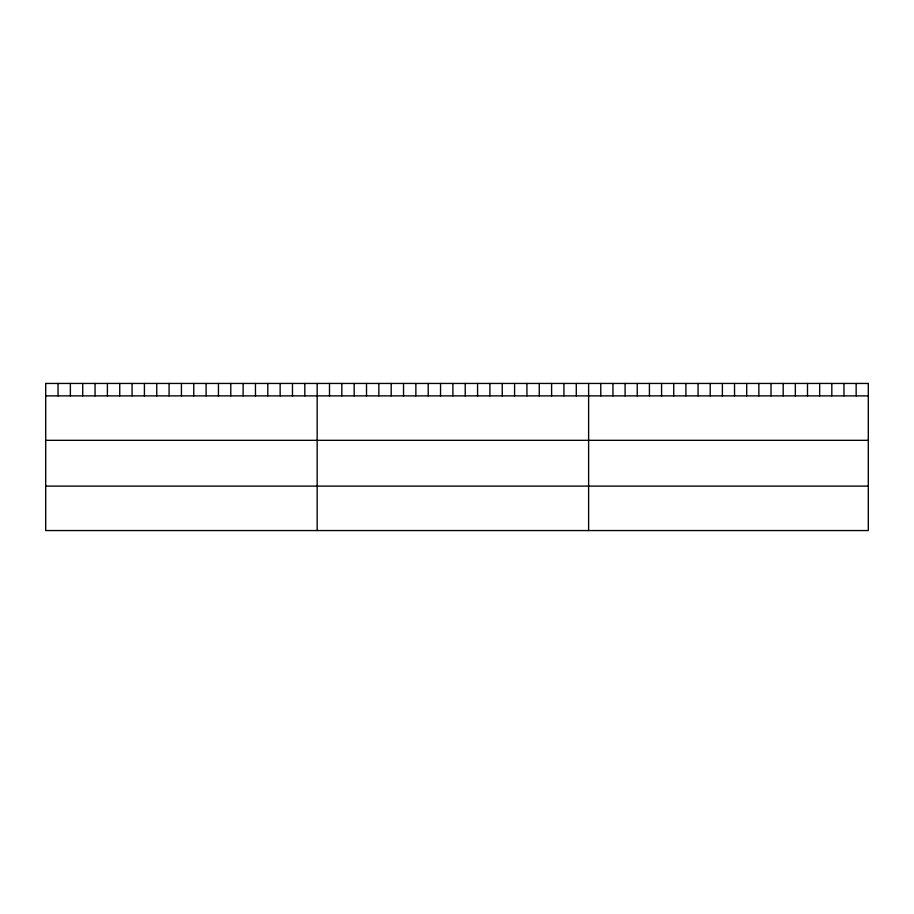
<?xml version="1.0" encoding="UTF-8"?>
<svg xmlns="http://www.w3.org/2000/svg" width="914" height="914" viewBox="0 0 914 914"><rect width="100%" height="100%" fill="white"/><g stroke="black" fill="none" stroke-linecap="round" stroke-linejoin="round"><path stroke-width="1.37" d="M45.7 395.876L868.3 395.876M45.7 440.32L868.3 440.32M45.7 486.111L868.3 486.111M856.144 383.446L856.144 395.876M843.976 383.446L843.976 395.876M831.82 383.446L831.82 395.876M819.664 383.446L819.664 395.876M807.496 383.446L807.496 395.876M795.34 383.446L795.34 395.876M783.184 383.446L783.184 395.876M771.016 383.446L771.016 395.876M758.86 383.446L758.86 395.876M746.704 383.446L746.704 395.876M734.536 383.446L734.536 395.876M722.38 383.446L722.38 395.876M710.212 383.446L710.212 395.876M698.056 383.446L698.056 395.876M685.9 383.446L685.9 395.876M673.732 383.446L673.732 395.876M661.576 383.446L661.576 395.876M649.42 383.446L649.42 395.876M637.252 383.446L637.252 395.876M625.096 383.446L625.096 395.876M612.94 383.446L612.94 395.876M600.772 383.446L600.772 395.876M588.616 383.446L588.616 530.554M576.277 383.446L576.277 395.876M563.938 383.446L563.938 395.876M551.599 383.446L551.599 395.876M539.26 383.446L539.26 395.876M526.921 383.446L526.921 395.876M514.582 383.446L514.582 395.876M502.243 383.446L502.243 395.876M489.904 383.446L489.904 395.876M477.565 383.446L477.565 395.876M465.226 383.446L465.226 395.876M452.887 383.446L452.887 395.876M440.548 383.446L440.548 395.876M428.209 383.446L428.209 395.876M415.87 383.446L415.87 395.876M403.531 383.446L403.531 395.876M391.192 383.446L391.192 395.876M378.853 383.446L378.853 395.876M366.514 383.446L366.514 395.876M354.175 383.446L354.175 395.876M341.836 383.446L341.836 395.876M329.497 383.446L329.497 395.876M317.158 383.446L317.158 530.554M304.819 383.446L304.819 395.876M292.48 383.446L292.48 395.876M280.141 383.446L280.141 395.876M267.802 383.446L267.802 395.876M255.463 383.446L255.463 395.876M243.124 383.446L243.124 395.876M230.785 383.446L230.785 395.876M218.446 383.446L218.446 395.876M206.107 383.446L206.107 395.876M193.768 383.446L193.768 395.876M181.429 383.446L181.429 395.876M169.09 383.446L169.09 395.876M156.751 383.446L156.751 395.876M144.412 383.446L144.412 395.876M132.073 383.446L132.073 395.876M119.734 383.446L119.734 395.876M107.395 383.446L107.395 395.876M95.056 383.446L95.056 395.876M82.717 383.446L82.717 395.876M70.378 383.446L70.378 395.876M58.039 383.446L58.039 395.876M868.3 383.446L45.7 383.446L45.7 530.554L868.3 530.554L868.3 383.446"/></g></svg>
